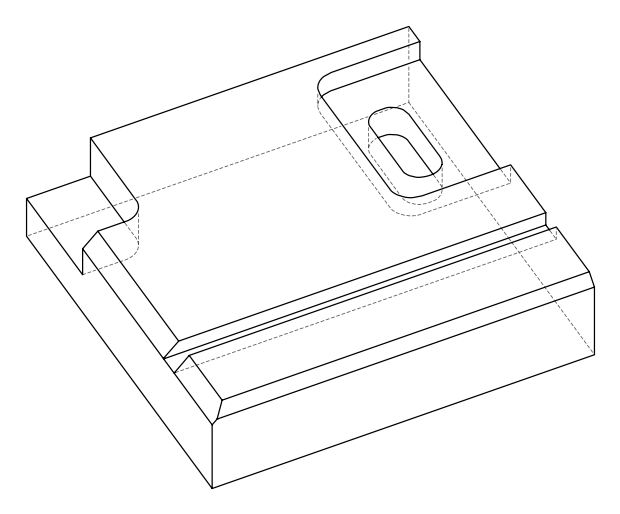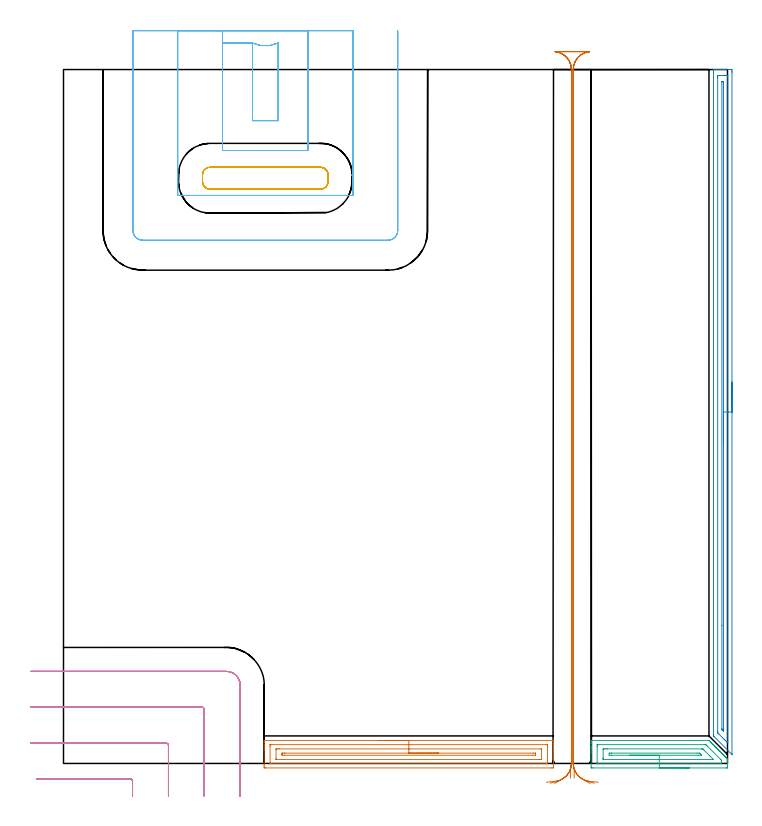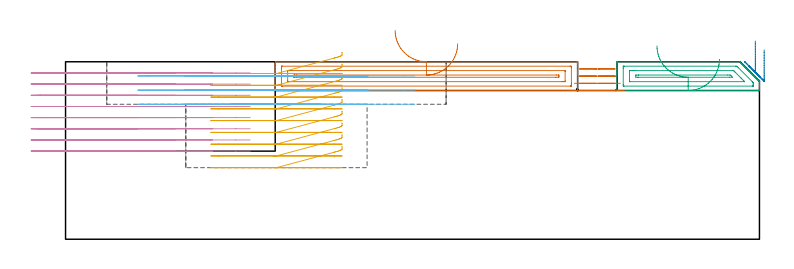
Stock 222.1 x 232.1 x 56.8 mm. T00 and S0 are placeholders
(PLAN: 7 operations, 3 tool changes, 27.9 min)
(1 AREA_MILL | FG_CHAMFER_SURFACE | UGT0205_001 | 3.28 min | 4566 mm3)
(2 AREA_MILL_1 | FG_CHAMFER_SURFACE_1 | UGT0205_001 | 5.59 min | 4456 mm3)
(3 AREA_MILL_2 | FG_CHAMFER_SURFACE_2 | UGT0205_001 | 1.57 min | 1977 mm3)
(4 MILL_CORNER_NOTCH_RECTANGULAR | CORNER_NOTCH_RECTANGULAR | UGT0201_008 | Follow Part, ap 4, ae 75% | 5.51 min | 73248 mm3)
(5 MILL_RECTANGULAR_POCKET | POCKET_RECTANGULAR_STRAIGHT | UGT0201_008 | Follow Part, ap 4, ae 75% | 2.68 min | 42610 mm3)
(6 MILL_SLOT | SLOT_PARTIAL_RECTANGULAR | UGT0201_136 | Follow Part, ap 5, ae 75% | 5.09 min | 80980 mm3)
(7 MILL_RECTANGULAR_SLOT | SLOT_RECTANGULAR | NXT0201_011 | Follow Part, ap 3, ae 75% | 4.15 min | 26509 mm3)
(TOOL UGT0205_001 | Chamfer Mill 20 x 3 x 45 deg. | D20 FL50 Z2)
(TOOL UGT0201_008 | End Mill 16 mm | D16 FL32 Z4)
(TOOL UGT0201_136 | Carbide End Mill 20.0 | D20 FL30 Z4)
(TOOL NXT0201_011 | ENDMILL 12mm [2P460-1200-NA 1630] | D12 FL38 Z6)
(OP 1 AREA_MILL)
G17 G21 G94 G90
T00 M6
G54
G17 G0 G90 X105.5 Y7.7 S1061 M3
G43 Z66.8 H0
G94 G1 X105.538 Z65.928 F250.
X105.652 Z65.063
X105.841 Z64.212
X106.103 Z63.38
X106.437 Z62.574
X106.84 Z61.8
X107.308 Z61.064
X107.84 Z60.372
X108.429 Z59.729
X109.072 Z59.139
X109.764 Z58.608
X110.5 Z58.14
X111.274 Z57.737
X112.08 Z57.403
X112.912 Z57.141
X113.763 Z56.952
X114.628 Z56.838
X115.5 Z56.8
X163.731
X163.89 Y7.697 Z56.788
X163.893 Y7.648 Z56.739
X163.9 Y7.254 Z56.354
Y6.894 Z55.993
Y6.22 Z55.315
Y4.991 Z54.088
Y4.437 Z53.531
Y3.823 Z52.918
X163.899 Y-1.314 Z47.784
X163.9 Y-1.317 Z47.783
X163.893 Y-1.493 Z47.607
X163.688 Y-1.496 Z47.604
X163.284 Y-1.5 Z47.6
X67.715
X67.131 Y-1.494 Z47.604
X67.107 Y-1.492 Z47.606
X67.103 Y-0.911 Z48.187
X67.1 Y-0.297 Z48.8
Y4.437 Z53.531
Y4.991 Z54.088
Y5.328 Z54.424
Y5.882 Z54.979
Y6.22 Z55.315
Y6.894 Z55.993
Y7.255 Z56.354
X67.107 Y7.648 Z56.739
X67.11 Y7.697 Z56.788
X67.269 Y7.7 Z56.8
X115.5
Y6.286 Z55.386
X161.498 Y6.285 Z55.385
X161.564 Y6.284 Z55.384
X161.697 Y6.279 Z55.379
X161.89 Y6.27 Z55.37
X161.892 Y6.22 Z55.32
X161.898 Y5.82 Z54.92
X161.9 Y0.872 Z49.972
Y0.471 Z49.571
X161.896 Y-0.02 Z49.08
X161.893 Y-0.069 Z49.031
X161.892 Y-0.076 Z49.024
X161.851 Y-0.079 Z49.021
X161.764 Y-0.083 Z49.017
X161.631 Y-0.085 Z49.015
X161.564 Y-0.086 Z49.014
X69.502 Y-0.085 Z49.015
X69.435 Y-0.084 Z49.016
X69.303 Y-0.079 Z49.021
X69.11 Y-0.07 Z49.03
X69.108 Y-0.02 Z49.08
X69.101 Y0.38 Z49.48
X69.1 Y5.729 Z54.829
X69.104 Y6.22 Z55.32
X69.107 Y6.269 Z55.369
X69.108 Y6.276 Z55.376
X69.149 Y6.279 Z55.379
X69.237 Y6.283 Z55.383
X69.369 Y6.285 Z55.385
X69.435 Y6.286 Z55.386
X115.5
Y4.871 Z53.971
X159.712
X159.857 Y4.87 Z53.97
X159.881 Y4.868 Z53.968
X159.887 Y4.866 Z53.966
X159.89 Y4.849 Z53.949
X159.896 Y4.75 Z53.85
X159.899 Y4.625 Z53.725
Y1.576 Z50.676
X159.893 Y1.388 Z50.488
X159.89 Y1.339 Z50.439
X159.873 Y1.335 Z50.435
X159.82 Y1.332 Z50.432
X159.712 Y1.33 Z50.43
X159.254 Y1.329 Z50.429
X158.819 Y1.328 Z50.428
X71.288 Y1.329 Z50.429
X71.143 Y1.33 Z50.43
X71.119 Y1.332 Z50.432
X71.113 Y1.334 Z50.434
X71.11 Y1.351 Z50.451
X71.104 Y1.45 Z50.55
X71.101 Y1.575 Z50.675
Y4.624 Z53.724
X71.107 Y4.812 Z53.912
X71.11 Y4.861 Z53.961
X71.127 Y4.865 Z53.965
X71.18 Y4.868 Z53.968
X71.288 Y4.87 Z53.97
X71.746 Y4.871 Z53.971
X72.181
X115.5
Y3.457 Z52.557
X157.121
X157.836 Y3.451 Z52.551
X157.88 Y3.45 Z52.55
X157.89 Y3.414 Z52.514
X157.894 Y3.31 Z52.41
X157.896 Y3.1 Z52.2
X157.894 Y2.89 Z51.99
X157.89 Y2.786 Z51.886
X157.88 Y2.749 Z51.849
X157.832 Y2.748 Z51.848
X156.944 Y2.743 Z51.843
X73.879
X73.164 Y2.749 Z51.849
X73.12
X73.11 Y2.786 Z51.886
X73.106 Y2.89 Z51.99
X73.104 Y3.1 Z52.2
X73.106 Y3.31 Z52.41
X73.11 Y3.414 Z52.514
X73.12 Y3.451 Z52.551
X73.167 Y3.454 Z52.554
X73.252 Y3.455 Z52.555
X73.968 Y3.457 Z52.557
X74.056
X115.5
X116.372 Z52.595
X117.236 Z52.709
X118.088 Z52.898
X118.92 Z53.16
X119.726 Z53.494
X120.5 Z53.897
X121.236 Z54.366
X121.928 Z54.897
X122.571 Z55.486
X123.16 Z56.129
X123.691 Z56.822
X124.16 Z57.557
X124.563 Z58.331
X124.897 Z59.137
X125.159 Z59.969
X125.348 Z60.821
X125.462 Z61.686
X125.5 Z62.557
G0 Z66.8
M5
M2
(OP 2 AREA_MILL_1)
G17 G21 G94 G90
T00 M6
G54
G17 G0 G90 X223.6 Y127.55 S1061 M3
G43 Z66.8 H0
Z60.6
G94 G1 Y127.512 Z59.728 F250.
Y127.398 Z58.864
Y127.209 Z58.012
Y126.947 Z57.18
Y126.613 Z56.374
Y126.21 Z55.6
Y125.742 Z54.864
Y125.211 Z54.172
Y124.621 Z53.529
Y123.978 Z52.94
Y123.286 Z52.408
Y122.55 Z51.94
Y121.776 Z51.537
Y120.97 Z51.203
Y120.138 Z50.941
Y119.287 Z50.752
Y118.422 Z50.638
Y117.55 Z50.6
Y3.174
X223.598 Y3.013 Z50.601
X223.586 Y3.023 Z50.613
X223.426 Y3.174 Z50.773
X217.617 Y8.982 Z56.582
X217.407 Y9.196 Z56.786
X217.404 Y9.203 Z56.789
X217.4 Y9.427 Z56.8
Y231.926
X217.403 Y232.092 Z56.788
X217.405 Y232.093 Z56.786
X217.754 Y232.1 Z56.446
X218.049 Z56.15
X218.737 Z55.458
X219.962 Z54.235
X220.5 Z53.694
X221.113 Z53.083
X222.876 Z51.32
X223.145 Y232.097 Z51.051
X223.591 Y232.09 Z50.605
X223.595 Y231.935 Z50.603
X223.599 Y231.479 Z50.601
X223.6 Y231.018 Z50.6
Y117.55
X222.186 Z52.014
X222.185 Y7.275 Z52.015
X222.184 Y7.195 Z52.016
X222.179 Y6.907 Z52.021
X222.086 Y6.976 Z52.114
X221.857 Y7.195 Z52.343
X221.382 Y7.668 Z52.818
X220.961 Y8.089 Z53.239
X219.174 Y9.876 Z55.026
X219.023 Y10.028 Z55.177
X218.903 Y10.153 Z55.297
X218.826 Y10.236 Z55.374
X218.821 Y10.284 Z55.379
X218.815 Y10.69 Z55.385
Y10.77
Y229.613
Y229.692
X218.821 Y230.089 Z55.379
X219.218 Y230.097 Z54.982
X220.979 Y230.1 Z53.221
X221.382 Y230.099 Z52.818
X221.864 Y230.097 Z52.336
X222.083 Y230.09 Z52.117
X222.179 Y230.065 Z52.021
X222.185 Y229.772 Z52.015
Y229.692
X222.186 Y117.55 Z52.014
X220.772 Z53.428
X220.771 Y11.663 Z53.429
Y11.389
X220.766 Y10.77 Z53.434
X220.765 Y10.755 Z53.435
X220.738 Y10.77 Z53.462
X220.5 Y11.001 Z53.7
X220.337 Y11.166 Z53.863
X220.256 Y11.252 Z53.944
X220.239 Y11.272 Z53.961
X220.235 Y11.311 Z53.965
X220.232 Y11.388 Z53.968
X220.229 Y11.663 Z53.971
X220.228 Y46.108 Z53.972
X220.229 Y227.905 Z53.971
X220.23 Y228.042 Z53.97
X220.233 Y228.075 Z53.967
X220.235 Y228.086 Z53.965
X220.245 Y228.09 Z53.955
X220.31 Y228.097 Z53.89
X220.5 Y228.098 Z53.7
X220.692 Y228.094 Z53.508
X220.746 Y228.09 Z53.454
X220.765 Y228.085 Z53.435
X220.767 Y228.069 Z53.433
X220.77 Y227.996 Z53.43
X220.771 Y227.905 Z53.429
X220.772 Y227.63 Z53.428
Y117.55
Y116.678 Z53.467
Y115.814 Z53.58
Y114.962 Z53.769
Y114.13 Z54.032
Y113.324 Z54.365
Y112.55 Z54.768
Y111.814 Z55.237
Y111.122 Z55.768
Y110.479 Z56.357
Y109.89 Z57.001
Y109.359 Z57.693
Y108.89 Z58.428
Y108.487 Z59.202
Y108.153 Z60.008
Y107.891 Z60.84
Y107.702 Z61.692
Y107.588 Z62.557
Y107.55 Z63.428
G0 Z66.8
M5
M2
(OP 3 AREA_MILL_2)
G17 G21 G94 G90
T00 M6
G54
G17 G0 G90 X209.3 Y-1.5 S1061 M3
G43 Z66.8 H0
Z57.6
G94 G1 X209.262 Z56.728 F250.
X209.148 Z55.863
X208.959 Z55.012
X208.697 Z54.18
X208.363 Z53.374
X207.96 Z52.6
X207.492 Z51.864
X206.96 Z51.172
X206.371 Z50.529
X205.728 Z49.94
X205.036 Z49.408
X204.3 Z48.94
X203.526 Z48.537
X202.72 Z48.203
X201.888 Z47.941
X201.036 Z47.752
X200.172 Z47.638
X199.3 Z47.6
X177.064
X176.694 Y-1.496 Z47.604
X176.507 Y-1.493 Z47.607
X176.501 Y-1.284 Z47.816
Y-1.279 Z47.817
X176.5 Y3.546 Z52.64
Y4.199 Z53.296
Y4.437 Z53.534
Y5.09 Z54.187
Y5.328 Z54.425
Y5.804 Z54.904
Y6.635 Z55.734
Y7.111 Z56.209
Y7.386 Z56.484
X176.507 Y7.664 Z56.756
X176.51 Y7.697 Z56.789
X176.619 Y7.7 Z56.8
X215.755
X215.895 Y7.697 Z56.789
X215.972 Y7.63 Z56.726
X216.335 Y7.266 Z56.364
X216.491 Y7.111 Z56.206
X216.644 Y6.957 Z56.054
X216.782 Y6.819 Z55.917
X216.937 Y6.665 Z55.76
X217.089 Y6.512 Z55.61
X217.228 Y6.373 Z55.47
X217.383 Y6.22 Z55.315
X217.534 Y6.067 Z55.165
X217.675 Y5.926 Z55.024
X217.828 Y5.774 Z54.869
X217.979 Y5.622 Z54.72
X218.122 Y5.479 Z54.577
X218.274 Y5.328 Z54.424
X218.423 Y5.178 Z54.275
X218.568 Y5.033 Z54.131
X218.72 Y4.883 Z53.978
X218.868 Y4.733 Z53.831
X219.015 Y4.586 Z53.684
X219.165 Y4.437 Z53.532
X219.313 Y4.288 Z53.386
X219.461 Y4.14 Z53.237
X219.611 Y3.991 Z53.087
X219.758 Y3.843 Z52.941
X219.908 Y3.693 Z52.791
X220.056 Y3.546 Z52.641
X220.202 Y3.399 Z52.496
X220.354 Y3.247 Z52.344
X220.502 Y3.1 Z52.196
X220.647 Y2.954 Z52.052
X220.801 Y2.8 Z51.898
X220.948 Y2.654 Z51.75
X221.092 Y2.509 Z51.607
X221.248 Y2.353 Z51.451
X221.393 Y2.209 Z51.304
X221.536 Y2.065 Z51.162
X221.694 Y1.907 Z51.005
X221.839 Y1.763 Z50.859
X221.981 Y1.618 Z50.716
X222.09 Y1.505 Z50.601
X222.1 Y1.421 Z50.519
Y1.079 Z50.178
Y0.457 Z49.555
Y-0.02 Z49.076
X222.099 Y-1.492 Z47.606
X221.981 Y-1.496 Z47.604
X221.687 Y-1.5 Z47.6
X199.3
Y-0.086 Z49.014
X178.776
X178.644 Y-0.084 Z49.016
X178.556 Y-0.08 Z49.02
X178.508 Y-0.076 Z49.024
X178.506 Y-0.068 Z49.032
X178.503 Y-0.02 Z49.08
X178.5 Y0.323 Z49.423
Y5.671 Z54.771
X178.503 Y6.22 Z55.32
X178.506 Y6.262 Z55.362
X178.509 Y6.277 Z55.377
X178.579 Y6.281 Z55.381
X178.71 Y6.285 Z55.385
X178.777 Y6.286 Z55.386
X214.487 Y6.285 Z55.385
X214.619 Y6.283 Z55.383
X214.862 Y6.276 Z55.376
X214.924 Y6.22 Z55.32
X215.31 Y5.839 Z54.939
X219.758 Y1.392 Z50.492
X220.012 Y1.13 Z50.23
X220.073 Y1.065 Z50.165
X220.09 Y0.985 Z50.085
X220.094 Y0.872 Z49.972
X220.099 Y0.529 Z49.629
X220.097 Y-0.02 Z49.08
X220.094 Y-0.062 Z49.038
X220.091 Y-0.077 Z49.023
X220.022 Y-0.081 Z49.019
X219.89 Y-0.085 Z49.015
X219.824 Y-0.086 Z49.014
X199.3
Y1.328 Z50.428
X180.621 Y1.329 Z50.429
X180.56 Y1.33 Z50.43
X180.523 Y1.333 Z50.433
X180.51 Y1.334 Z50.434
X180.507 Y1.398 Z50.498
X180.502 Y1.641 Z50.741
X180.5 Y1.763 Z50.863
Y1.885 Z50.985
X180.502 Y4.557 Z53.657
X180.509 Y4.68 Z53.78
X180.523 Y4.865 Z53.965
X180.621 Y4.866 Z53.966
X181.079 Y4.87 Z53.97
X181.511 Y4.871 Z53.971
X181.967 Y4.872 Z53.972
X213.531 Y4.871 Z53.971
X213.676 Y4.87 Z53.97
X213.791 Y4.866 Z53.966
X213.823 Y4.864 Z53.964
X213.846 Y4.846 Z53.946
X213.894 Y4.802 Z53.902
X214.263 Y4.437 Z53.537
X214.421 Y4.28 Z53.38
X216.2 Y2.501 Z51.601
X217.089 Y1.612 Z50.712
X217.303 Y1.395 Z50.495
X217.354 Y1.34 Z50.44
X217.36 Y1.332 Z50.432
X217.359 Y1.331 Z50.431
X217.341 Y1.329 Z50.429
X217.3
X199.3 Y1.328 Z50.428
Y2.743 Z51.843
X183.29
X183.2 Y2.744 Z51.844
X182.51 Y2.759 Z51.859
X182.506 Y3.439 Z52.539
X182.578 Y3.45 Z52.55
X183.29 Y3.457 Z52.557
X183.378
X211.929
X212.642 Y3.452 Z52.552
X212.737 Y3.45 Z52.55
X213.111 Y3.128 Z52.228
X213.436 Y2.75 Z51.85
X212.554 Y2.743 Z51.843
X199.3
X198.428 Z51.881
X197.564 Z51.995
X196.712 Z52.183
X195.88 Z52.446
X195.074 Z52.78
X194.3 Z53.182
X193.564 Z53.651
X192.872 Z54.182
X192.229 Z54.772
X191.64 Z55.415
X191.108 Z56.107
X190.64 Z56.843
X190.237 Z57.616
X189.903 Z58.422
X189.641 Z59.254
X189.452 Z60.106
X189.338 Z60.971
X189.3 Z61.843
G0 Z66.8
M5
M2
(OP 4 MILL_CORNER_NOTCH_RECTANGULAR)
G17 G21 G94 G90
T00 M6
G54
G17 G0 G90 X23.1 Y-11. S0 M3
G43 Z66.8 H0
Z53.225
G94 G1 Y-8. F250.
Y-5.996 F500.
G3 X22.304 Y-5.2 R0.8
G1 X-6.079
X-9.079 F250.
G0 Z66.8
X35.1 Y-11.
Z53.225
G1 Y-8.
Y6.004 F500.
G3 X34.304 Y6.8 R0.8
G1 X-8.
X-11. F250.
G0 Z66.8
X47.1 Y-11.
Z53.225
G1 Y-8.
Y18.003 F500.
G3 X46.303 Y18.8 R0.8
G1 X-8.
X-11. F250.
G0 Z66.8
X59.1 Y-11.
Z53.225
G1 Y-8.
Y26.2 F500.
G3 X54.5 Y30.8 R4.6
G1 X-8.
X-11. F250.
G0 Z66.8
X23.1 Y-11.
Z49.65
G1 Y-8.
Y-5.996 F500.
G3 X22.304 Y-5.2 R0.8
G1 X-6.079
X-9.079 F250.
G0 Z66.8
X35.1 Y-11.
Z49.65
G1 Y-8.
Y6.004 F500.
G3 X34.304 Y6.8 R0.8
G1 X-8.
X-11. F250.
G0 Z66.8
X47.1 Y-11.
Z49.65
G1 Y-8.
Y18.003 F500.
G3 X46.303 Y18.8 R0.8
G1 X-8.
X-11. F250.
G0 Z66.8
X59.1 Y-11.
Z49.65
G1 Y-8.
Y26.2 F500.
G3 X54.5 Y30.8 R4.6
G1 X-8.
X-11. F250.
G0 Z66.8
X23.1 Y-11.
Z46.075
G1 Y-8.
Y-5.996 F500.
G3 X22.304 Y-5.2 R0.8
G1 X-6.079
X-9.079 F250.
G0 Z66.8
X35.1 Y-11.
Z46.075
G1 Y-8.
Y6.004 F500.
G3 X34.304 Y6.8 R0.8
G1 X-8.
X-11. F250.
G0 Z66.8
X47.1 Y-11.
Z46.075
G1 Y-8.
Y18.003 F500.
G3 X46.303 Y18.8 R0.8
G1 X-8.
X-11. F250.
G0 Z66.8
X59.1 Y-11.
Z46.075
G1 Y-8.
Y26.2 F500.
G3 X54.5 Y30.8 R4.6
G1 X-8.
X-11. F250.
G0 Z66.8
X23.1 Y-11.
Z42.5
G1 Y-8.
Y-5.996 F500.
G3 X22.304 Y-5.2 R0.8
G1 X-6.079
X-9.079 F250.
G0 Z66.8
X35.1 Y-11.
Z42.5
G1 Y-8.
Y6.004 F500.
G3 X34.304 Y6.8 R0.8
G1 X-8.
X-11. F250.
G0 Z66.8
X47.1 Y-11.
Z42.5
G1 Y-8.
Y18.003 F500.
G3 X46.303 Y18.8 R0.8
G1 X-8.
X-11. F250.
G0 Z66.8
X59.1 Y-11.
Z42.5
G1 Y-8.
Y26.2 F500.
G3 X54.5 Y30.8 R4.6
G1 X-8.
X-11. F250.
G0 Z66.8
X23.1 Y-11.
Z38.925
G1 Y-8.
Y-5.996 F500.
G3 X22.304 Y-5.2 R0.8
G1 X-6.079
X-9.079 F250.
G0 Z66.8
X35.1 Y-11.
Z38.925
G1 Y-8.
Y6.004 F500.
G3 X34.304 Y6.8 R0.8
G1 X-8.
X-11. F250.
G0 Z66.8
X47.1 Y-11.
Z38.925
G1 Y-8.
Y18.003 F500.
G3 X46.303 Y18.8 R0.8
G1 X-8.
X-11. F250.
G0 Z66.8
X59.1 Y-11.
Z38.925
G1 Y-8.
Y26.2 F500.
G3 X54.5 Y30.8 R4.6
G1 X-8.
X-11. F250.
G0 Z66.8
X23.1 Y-11.
Z35.35
G1 Y-8.
Y-5.996 F500.
G3 X22.304 Y-5.2 R0.8
G1 X-6.079
X-9.079 F250.
G0 Z66.8
X35.1 Y-11.
Z35.35
G1 Y-8.
Y6.004 F500.
G3 X34.304 Y6.8 R0.8
G1 X-8.
X-11. F250.
G0 Z66.8
X47.1 Y-11.
Z35.35
G1 Y-8.
Y18.003 F500.
G3 X46.303 Y18.8 R0.8
G1 X-8.
X-11. F250.
G0 Z66.8
X59.1 Y-11.
Z35.35
G1 Y-8.
Y26.2 F500.
G3 X54.5 Y30.8 R4.6
G1 X-8.
X-11. F250.
G0 Z66.8
X23.1 Y-11.
Z31.775
G1 Y-8.
Y-5.996 F500.
G3 X22.304 Y-5.2 R0.8
G1 X-6.079
X-9.079 F250.
G0 Z66.8
X35.1 Y-11.
Z31.775
G1 Y-8.
Y6.004 F500.
G3 X34.304 Y6.8 R0.8
G1 X-8.
X-11. F250.
G0 Z66.8
X47.1 Y-11.
Z31.775
G1 Y-8.
Y18.003 F500.
G3 X46.303 Y18.8 R0.8
G1 X-8.
X-11. F250.
G0 Z66.8
X59.1 Y-11.
Z31.775
G1 Y-8.
Y26.2 F500.
G3 X54.5 Y30.8 R4.6
G1 X-8.
X-11. F250.
G0 Z66.8
X23.1 Y-11.
Z28.2
G1 Y-8.
Y-5.996 F500.
G3 X22.304 Y-5.2 R0.8
G1 X-6.079
X-9.079 F250.
G0 Z66.8
X35.1 Y-11.
Z28.2
G1 Y-8.
Y6.004 F500.
G3 X34.304 Y6.8 R0.8
G1 X-8.
X-11. F250.
G0 Z66.8
X47.1 Y-11.
Z28.2
G1 Y-8.
Y18.003 F500.
G3 X46.303 Y18.8 R0.8
G1 X-8.
X-11. F250.
G0 Z66.8
X59.1 Y-11.
Z28.2
G1 Y-8.
Y26.2 F500.
G3 X54.5 Y30.8 R4.6
G1 X-8.
X-11. F250.
G0 Z66.8
M5
M2
(OP 5 MILL_RECTANGULAR_POCKET)
G17 G21 G94 G90
T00 M6
G54
G17 G0 G90 X88.448 Y194.081 S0 M3
G43 Z66.8 H0
Z59.8
G94 G1 X88.5 Y194.442 Z59.702 F250.
Y197.058 Z59.001
X88.443 Y197.456 Z58.894
X88.322 Y197.839 Z58.786
X88.143 Y198.198 Z58.678
X87.908 Y198.524 Z58.571
X87.624 Y198.808 Z58.463
X87.298 Y199.043 Z58.356
X86.939 Y199.222 Z58.248
X86.556 Y199.343 Z58.14
X86.158 Y199.4 Z58.033
X86. Z57.99
X67.5 Z53.033
X49. F500.
G3 X46.5 Y196.9 R2.5
G1 Y194.6
G3 X49. Y192.1 R2.5
G1 X86.
G3 X88.5 Y194.6 R2.5
G1 Y196.9
G3 X86. Y199.4 R2.5
G1 X67.5
X66.5
G0 X88.448 Y194.081 Z56.033
G1 X88.5 Y194.442 Z55.936 F250.
Y197.058 Z55.235
X88.443 Y197.456 Z55.127
X88.322 Y197.839 Z55.019
X88.143 Y198.198 Z54.912
X87.908 Y198.524 Z54.804
X87.624 Y198.808 Z54.696
X87.298 Y199.043 Z54.589
X86.939 Y199.222 Z54.481
X86.556 Y199.343 Z54.374
X86.158 Y199.4 Z54.266
X86. Z54.224
X67.5 Z49.267
X49. F500.
G3 X46.5 Y196.9 R2.5
G1 Y194.6
G3 X49. Y192.1 R2.5
G1 X86.
G3 X88.5 Y194.6 R2.5
G1 Y196.9
G3 X86. Y199.4 R2.5
G1 X67.5
X66.5
G0 X88.448 Y194.081 Z52.267
G1 X88.5 Y194.442 Z52.169 F250.
Y197.058 Z51.468
X88.443 Y197.456 Z51.36
X88.322 Y197.839 Z51.253
X88.143 Y198.198 Z51.145
X87.908 Y198.524 Z51.037
X87.624 Y198.808 Z50.93
X87.298 Y199.043 Z50.822
X86.939 Y199.222 Z50.715
X86.556 Y199.343 Z50.607
X86.158 Y199.4 Z50.499
X86. Z50.457
X67.5 Z45.5
X49. F500.
G3 X46.5 Y196.9 R2.5
G1 Y194.6
G3 X49. Y192.1 R2.5
G1 X86.
G3 X88.5 Y194.6 R2.5
G1 Y196.9
G3 X86. Y199.4 R2.5
G1 X67.5
X66.5
G0 X88.448 Y194.081 Z48.5
G1 X88.5 Y194.442 Z48.402 F250.
Y197.058 Z47.701
X88.443 Y197.456 Z47.594
X88.322 Y197.839 Z47.486
X88.143 Y198.198 Z47.378
X87.908 Y198.524 Z47.271
X87.624 Y198.808 Z47.163
X87.298 Y199.043 Z47.056
X86.939 Y199.222 Z46.948
X86.556 Y199.343 Z46.84
X86.158 Y199.4 Z46.733
X86. Z46.69
X67.5 Z41.733
X49. F500.
G3 X46.5 Y196.9 R2.5
G1 Y194.6
G3 X49. Y192.1 R2.5
G1 X86.
G3 X88.5 Y194.6 R2.5
G1 Y196.9
G3 X86. Y199.4 R2.5
G1 X67.5
X66.5
G0 X88.448 Y194.081 Z44.733
G1 X88.5 Y194.442 Z44.636 F250.
Y197.058 Z43.935
X88.443 Y197.456 Z43.827
X88.322 Y197.839 Z43.719
X88.143 Y198.198 Z43.612
X87.908 Y198.524 Z43.504
X87.624 Y198.808 Z43.397
X87.298 Y199.043 Z43.289
X86.939 Y199.222 Z43.181
X86.556 Y199.343 Z43.074
X86.158 Y199.4 Z42.966
X86. Z42.924
X67.5 Z37.967
X49. F500.
G3 X46.5 Y196.9 R2.5
G1 Y194.6
G3 X49. Y192.1 R2.5
G1 X86.
G3 X88.5 Y194.6 R2.5
G1 Y196.9
G3 X86. Y199.4 R2.5
G1 X67.5
X66.5
G0 X88.448 Y194.081 Z40.967
G1 X88.5 Y194.442 Z40.869 F250.
Y197.058 Z40.168
X88.443 Y197.456 Z40.06
X88.322 Y197.839 Z39.953
X88.143 Y198.198 Z39.845
X87.908 Y198.524 Z39.737
X87.624 Y198.808 Z39.63
X87.298 Y199.043 Z39.522
X86.939 Y199.222 Z39.415
X86.556 Y199.343 Z39.307
X86.158 Y199.4 Z39.199
X86. Z39.157
X67.5 Z34.2
X49. F500.
G3 X46.5 Y196.9 R2.5
G1 Y194.6
G3 X49. Y192.1 R2.5
G1 X86.
G3 X88.5 Y194.6 R2.5
G1 Y196.9
G3 X86. Y199.4 R2.5
G1 X67.5
X66.5
G0 X88.448 Y194.081 Z37.2
G1 X88.5 Y194.442 Z37.102 F250.
Y197.058 Z36.401
X88.443 Y197.456 Z36.294
X88.322 Y197.839 Z36.186
X88.143 Y198.198 Z36.078
X87.908 Y198.524 Z35.971
X87.624 Y198.808 Z35.863
X87.298 Y199.043 Z35.756
X86.939 Y199.222 Z35.648
X86.556 Y199.343 Z35.54
X86.158 Y199.4 Z35.433
X86. Z35.39
X67.5 Z30.433
X49. F500.
G3 X46.5 Y196.9 R2.5
G1 Y194.6
G3 X49. Y192.1 R2.5
G1 X86.
G3 X88.5 Y194.6 R2.5
G1 Y196.9
G3 X86. Y199.4 R2.5
G1 X67.5
X66.5
G0 X88.448 Y194.081 Z33.433
G1 X88.5 Y194.442 Z33.336 F250.
Y197.058 Z32.635
X88.443 Y197.456 Z32.527
X88.322 Y197.839 Z32.419
X88.143 Y198.198 Z32.312
X87.908 Y198.524 Z32.204
X87.624 Y198.808 Z32.097
X87.298 Y199.043 Z31.989
X86.939 Y199.222 Z31.881
X86.556 Y199.343 Z31.774
X86.158 Y199.4 Z31.666
X86. Z31.624
X67.5 Z26.667
X49. F500.
G3 X46.5 Y196.9 R2.5
G1 Y194.6
G3 X49. Y192.1 R2.5
G1 X86.
G3 X88.5 Y194.6 R2.5
G1 Y196.9
G3 X86. Y199.4 R2.5
G1 X67.5
X66.5
G0 X88.448 Y194.081 Z29.667
G1 X88.5 Y194.442 Z29.569 F250.
Y197.058 Z28.868
X88.443 Y197.456 Z28.76
X88.322 Y197.839 Z28.653
X88.143 Y198.198 Z28.545
X87.908 Y198.524 Z28.437
X87.624 Y198.808 Z28.33
X87.298 Y199.043 Z28.222
X86.939 Y199.222 Z28.115
X86.556 Y199.343 Z28.007
X86.158 Y199.4 Z27.899
X86. Z27.857
X67.5 Z22.9
X49. F500.
G3 X46.5 Y196.9 R2.5
G1 Y194.6
G3 X49. Y192.1 R2.5
G1 X86.
G3 X88.5 Y194.6 R2.5
G1 Y196.9
G3 X86. Y199.4 R2.5
G1 X67.5
X66.5
G0 Z66.8
M5
M2
(OP 6 MILL_SLOT)
G17 G21 G94 G90
T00 M6
G54
G17 G0 G90 X53.2 Y245.1 S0 M3
G43 Z66.8 H0
Z52.267
G94 G1 Y242.1 F250.
Y240.978 F500.
X63.2
G3 X71.8 Y240.978 R10.
G1 Y215.
X63.2
Y240.978
X53.2
Y205.
X81.8
Y242.1
Y245.1 F250.
X38.2
Y242.1
Y190. F500.
X96.8
Y242.1
Y245.1 F250.
X23.2
Y242.1
Y178.3 F500.
G3 X26.5 Y175. R3.3
G1 X108.5
G3 X111.8 Y178.3 R3.3
G1 Y242.1
Y245.1 F250.
G0 X53.2 Z47.733
G1 Y242.1
Y240.978 F500.
X63.2
G3 X71.8 Y240.978 R10.
G1 Y215.
X63.2
Y240.978
X53.2
Y205.
X81.8
Y242.1
Y245.1 F250.
X38.2
Y242.1
Y190. F500.
X96.8
Y242.1
Y245.1 F250.
X23.2
Y242.1
Y178.3 F500.
G3 X26.5 Y175. R3.3
G1 X108.5
G3 X111.8 Y178.3 R3.3
G1 Y242.1
Y245.1 F250.
G0 X53.2 Z43.2
G1 Y242.1
Y240.978 F500.
X63.2
G3 X71.8 Y240.978 R10.
G1 Y215.
X63.2
Y240.978
X53.2
Y205.
X81.8
Y242.1
Y245.1 F250.
X38.2
Y242.1
Y190. F500.
X96.8
Y242.1
Y245.1 F250.
X23.2
Y242.1
Y178.3 F500.
G3 X26.5 Y175. R3.3
G1 X108.5
G3 X111.8 Y178.3 R3.3
G1 Y242.1
Y245.1 F250.
G0 Z66.8
M5
M2
(OP 7 MILL_RECTANGULAR_SLOT)
G17 G21 G94 G90
T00 M6
G54
G17 G0 G90 X170.817 Y-4.925 S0 M3
G43 Z66.8 H1
Z54.5
G94 G1 Y-1.925 F250.
G2 X170.5 Y0. R6. F500.
G1 Y232.1
G2 X175.901 Y238.07 R6.
G1 Y238.1
X164.499
Y238.07
G2 X169.9 Y232.1 R6.
G1 Y0.
G2 X169.583 Y-1.925 R6.
G1 Y-4.925 F250.
G0 Z66.8
X176.153 Y-6.699
Z52.2
G1 X173.542 Y-5.22
G2 X170.5 Y0. R6. F500.
G1 Y232.1
G2 X175.901 Y238.07 R6.
G1 Y238.1
X164.499
Y238.07
G2 X169.9 Y232.1 R6.
G1 Y0.
G2 X166.857 Y-5.221 R6.
G1 X164.247 Y-6.699 F250.
G0 X177.556 Y-6.625 Z49.9
G1 X174.695 Y-5.722
G2 X170.5 Y0. R6. F500.
G1 Y232.1
G2 X175.901 Y238.07 R6.
G1 Y238.1
X164.499
Y238.07
G2 X169.9 Y232.1 R6.
G1 Y0.
G2 X165.692 Y-5.726 R6.
G1 X162.829 Y-6.622 F250.
G0 X178.875 Y-6.274 Z47.6
G1 X175.891 Y-5.969
G2 X170.5 Y0. R6. F500.
G1 Y232.1
G2 X175.901 Y238.07 R6.
G1 Y238.1
X164.499
Y238.07
G2 X169.9 Y232.1 R6.
G1 Y0.
G2 X164.509 Y-5.969 R6.
G1 X161.525 Y-6.274 F250.
G0 Z66.8
M5
M2
